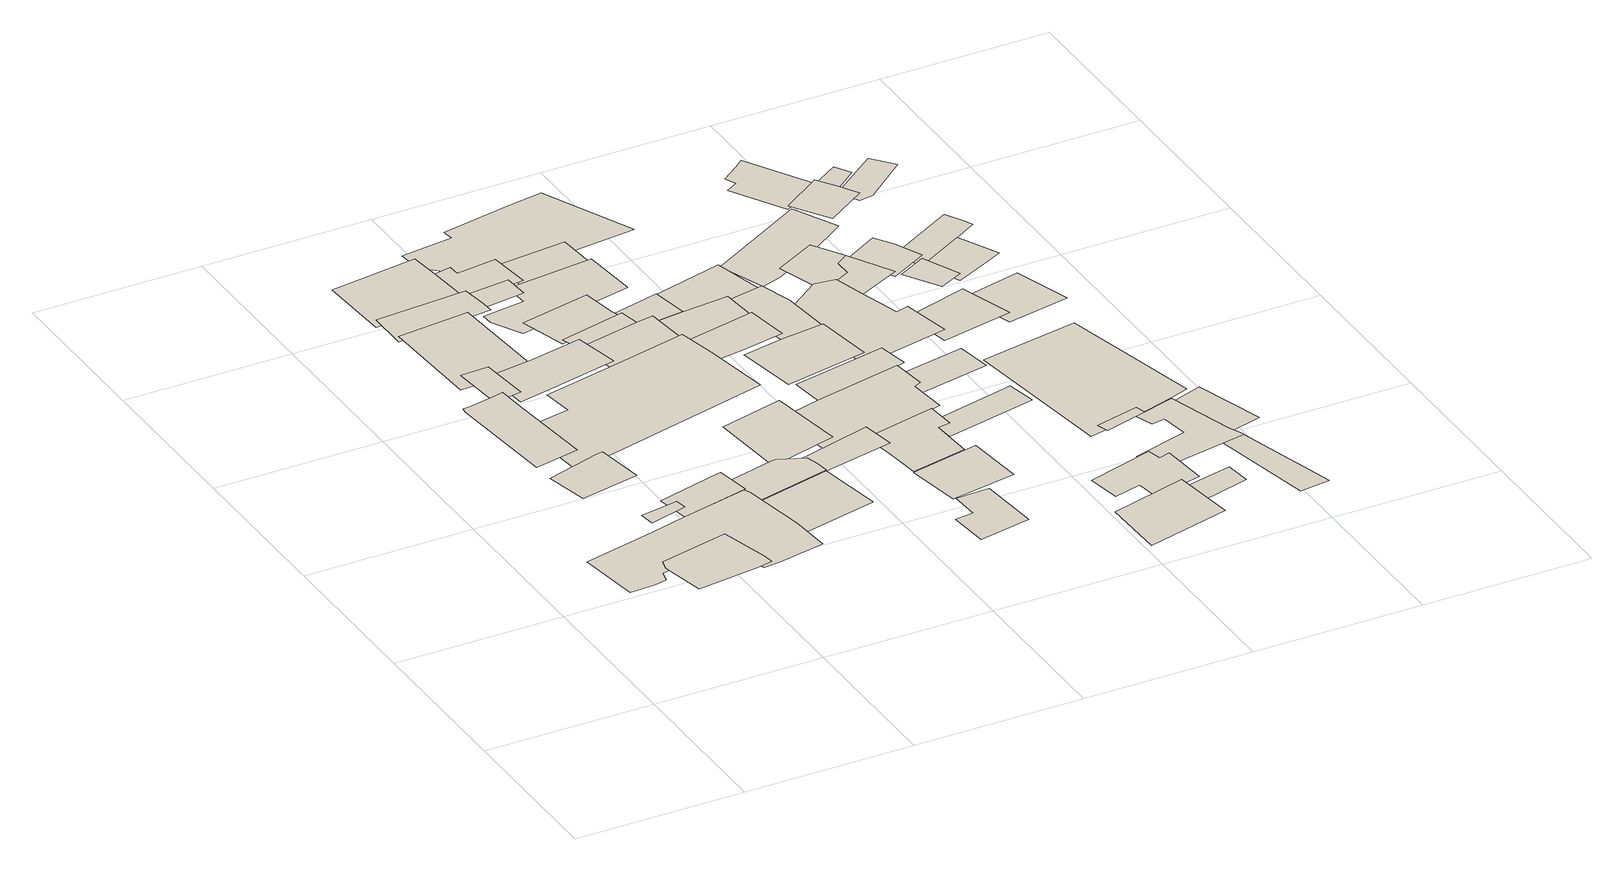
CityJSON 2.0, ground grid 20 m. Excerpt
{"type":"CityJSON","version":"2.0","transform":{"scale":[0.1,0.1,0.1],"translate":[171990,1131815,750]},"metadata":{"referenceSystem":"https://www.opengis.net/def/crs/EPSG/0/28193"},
"CityObjects":{
"building1":{"type":"Building","attributes":{"numberOfFloors":{"value":3,"sources":[{"name":"Amiran Atlas, sheet 12, map 4.3","type":"Secondary cartographic source"}],"paradata":{"author":"Beatrice Vaienti","date":"29-05-2023","comments":"In the atlas the value is \"1-3\", we have chosen a random value between 1 and 3 assigning a higher probability to 1 and 2 floors, respectively p=[0.35,0.35,0.3] for 1, 2, 3 floors","version":0}},"roof":{"type":{"value":"domed","paradata":{"author":"Beatrice Vaienti","date":"29-05-2023","version":0}}},"updatedGeometry":true,"terrainDifference":{"value":"1.5138315767032327"}},"geometry":[{"type":"MultiSurface","lod":"0","boundaries":[[[0,1,2,3,4,5,6]]]}]},
"building2":{"type":"Building","attributes":{"numberOfFloors":{"value":2,"sources":[{"name":"Amiran Atlas, sheet 12, map 4.3","type":"Secondary cartographic source"}],"paradata":{"author":"Beatrice Vaienti","date":"29-05-2023","comments":"In the atlas the value is \"1-3\", we have chosen a random value between 1 and 3 assigning a higher probability to 1 and 2 floors, respectively p=[0.35,0.35,0.3] for 1, 2, 3 floors","version":0}},"roof":{"type":{"value":"domed","paradata":{"author":"Beatrice Vaienti","date":"29-05-2023","version":0}}},"updatedGeometry":true,"terrainDifference":{"value":"3.5124060850163223"}},"geometry":[{"type":"MultiSurface","lod":"0","boundaries":[[[7,8,9,10,11,12,13,14,15,16,17,18,19,20]]]}]},
"building3":{"type":"Building","attributes":{"numberOfFloors":{"value":3,"sources":[{"name":"Amiran Atlas, sheet 12, map 4.3","type":"Secondary cartographic source"}],"paradata":{"author":"Beatrice Vaienti","date":"29-05-2023","comments":"In the atlas the value is \"1-3\", we have chosen a random value between 1 and 3 assigning a higher probability to 1 and 2 floors, respectively p=[0.35,0.35,0.3] for 1, 2, 3 floors","version":0}},"roof":{"type":{"value":"flat","paradata":{"author":"Beatrice Vaienti","date":"29-05-2023","version":0}}},"updatedGeometry":true,"terrainDifference":{"value":"1.1487524753891631"}},"geometry":[{"type":"MultiSurface","lod":"0","boundaries":[[[21,22,23,24,25]]]}]},
"building4":{"type":"Building","attributes":{"numberOfFloors":{"value":2,"sources":[{"name":"Amiran Atlas, sheet 12, map 4.3","type":"Secondary cartographic source"}],"paradata":{"author":"Beatrice Vaienti","date":"29-05-2023","comments":"In the atlas the value is \"1-3\", we have chosen a random value between 1 and 3 assigning a higher probability to 1 and 2 floors, respectively p=[0.35,0.35,0.3] for 1, 2, 3 floors","version":0}},"roof":{"type":{"value":"domed","paradata":{"author":"Beatrice Vaienti","date":"29-05-2023","version":0}}},"updatedGeometry":true,"terrainDifference":{"value":"0.705210772833787"}},"geometry":[{"type":"MultiSurface","lod":"0","boundaries":[[[26,27,28,29]]]}]},
"building5":{"type":"Building","attributes":{"numberOfFloors":{"value":1,"sources":[{"name":"Amiran Atlas, sheet 12, map 4.3","type":"Secondary cartographic source"}],"paradata":{"author":"Beatrice Vaienti","date":"29-05-2023","comments":"In the atlas the value is \"1-3\", we have chosen a random value between 1 and 3 assigning a higher probability to 1 and 2 floors, respectively p=[0.35,0.35,0.3] for 1, 2, 3 floors","version":0}},"roof":{"type":{"value":"domed","paradata":{"author":"Beatrice Vaienti","date":"29-05-2023","version":0}}},"updatedGeometry":true,"terrainDifference":{"value":"1.8830821308337617"}},"geometry":[{"type":"MultiSurface","lod":"0","boundaries":[[[30,31,32,33,34,35,36,37]]]}]},
"building6":{"type":"Building","attributes":{"numberOfFloors":{"value":2,"sources":[{"name":"Amiran Atlas, sheet 12, map 4.3","type":"Secondary cartographic source"}],"paradata":{"author":"Beatrice Vaienti","date":"29-05-2023","comments":"In the atlas the value is \"1-3\", we have chosen a random value between 1 and 3 assigning a higher probability to 1 and 2 floors, respectively p=[0.35,0.35,0.3] for 1, 2, 3 floors","version":0}},"roof":{"type":{"value":"hip","paradata":{"author":"Beatrice Vaienti","date":"29-05-2023","comments":"In the Atlas the value is reported is 'gabled (tiles)', however it is not clear whether it refers to a hip or a gable roof. Therefore we assigned a random value between the two.","version":0}}},"updatedGeometry":true,"terrainDifference":{"value":"1.3120608899297659"}},"geometry":[{"type":"MultiSurface","lod":"0","boundaries":[[[38,18,39,40,41,42]]]}]},
"building7":{"type":"Building","attributes":{"numberOfFloors":{"value":2,"sources":[{"name":"Amiran Atlas, sheet 12, map 4.3","type":"Secondary cartographic source"}],"paradata":{"author":"Beatrice Vaienti","date":"29-05-2023","comments":"In the atlas the value is \"1-3\", we have chosen a random value between 1 and 3 assigning a higher probability to 1 and 2 floors, respectively p=[0.35,0.35,0.3] for 1, 2, 3 floors","version":0}},"roof":{"type":{"value":"gable","paradata":{"author":"Beatrice Vaienti","date":"29-05-2023","comments":"In the Atlas the value is reported is 'gabled (tiles)', however it is not clear whether it refers to a hip or a gable roof. Therefore we assigned a random value between the two.","version":0}}},"updatedGeometry":true,"terrainDifference":{"value":"0.914027857026551"}},"geometry":[{"type":"MultiSurface","lod":"0","boundaries":[[[43,44,45,46]]]}]},
"building8":{"type":"Building","attributes":{"numberOfFloors":{"value":1,"sources":[{"name":"Amiran Atlas, sheet 12, map 4.3","type":"Secondary cartographic source"}],"paradata":{"author":"Beatrice Vaienti","date":"29-05-2023","comments":"In the atlas the value is \"1-3\", we have chosen a random value between 1 and 3 assigning a higher probability to 1 and 2 floors, respectively p=[0.35,0.35,0.3] for 1, 2, 3 floors","version":0}},"roof":{"type":{"value":"hip","paradata":{"author":"Beatrice Vaienti","date":"29-05-2023","comments":"In the Atlas the value is reported is 'gabled (tiles)', however it is not clear whether it refers to a hip or a gable roof. Therefore we assigned a random value between the two.","version":0}}},"updatedGeometry":true,"terrainDifference":{"value":"2.053556446023169"}},"geometry":[{"type":"MultiSurface","lod":"0","boundaries":[[[47,48,49,50,51]]]}]},
"building9":{"type":"Building","attributes":{"numberOfFloors":{"value":3,"sources":[{"name":"Amiran Atlas, sheet 12, map 4.3","type":"Secondary cartographic source"}],"paradata":{"author":"Beatrice Vaienti","date":"29-05-2023","comments":"In the atlas the value is \"1-3\", we have chosen a random value between 1 and 3 assigning a higher probability to 1 and 2 floors, respectively p=[0.35,0.35,0.3] for 1, 2, 3 floors","version":0}},"roof":{"type":{"value":"domed","paradata":{"author":"Beatrice Vaienti","date":"29-05-2023","version":0}}},"updatedGeometry":true,"terrainDifference":{"value":"1.7750577581902034"}},"geometry":[{"type":"MultiSurface","lod":"0","boundaries":[[[52,53,54,55,56,57]]]}]},
"building10":{"type":"Building","attributes":{"numberOfFloors":{"value":3,"sources":[{"name":"Amiran Atlas, sheet 12, map 4.3","type":"Secondary cartographic source"}],"paradata":{"author":"Beatrice Vaienti","date":"29-05-2023","comments":"In the atlas the value is \"1-3\", we have chosen a random value between 1 and 3 assigning a higher probability to 1 and 2 floors, respectively p=[0.35,0.35,0.3] for 1, 2, 3 floors","version":0}},"roof":{"type":{"value":"domed","paradata":{"author":"Beatrice Vaienti","date":"29-05-2023","version":0}}},"updatedGeometry":true,"terrainDifference":{"value":"1.6316155835107202"}},"geometry":[{"type":"MultiSurface","lod":"0","boundaries":[[[58,59,60,61]]]}]},
"building11":{"type":"Building","attributes":{"numberOfFloors":{"value":3,"sources":[{"name":"Amiran Atlas, sheet 12, map 4.3","type":"Secondary cartographic source"}],"paradata":{"author":"Beatrice Vaienti","date":"29-05-2023","comments":"In the atlas the value is \"1-3\", we have chosen a random value between 1 and 3 assigning a higher probability to 1 and 2 floors, respectively p=[0.35,0.35,0.3] for 1, 2, 3 floors","version":0}},"roof":{"type":{"value":"hip","paradata":{"author":"Beatrice Vaienti","date":"29-05-2023","comments":"In the Atlas the value is reported is 'gabled (tiles)', however it is not clear whether it refers to a hip or a gable roof. Therefore we assigned a random value between the two.","version":0}}},"updatedGeometry":true,"terrainDifference":{"value":"1.4906212583653395"}},"geometry":[{"type":"MultiSurface","lod":"0","boundaries":[[[62,63,64,65,66,67]]]}]},
"building12":{"type":"Building","attributes":{"numberOfFloors":{"value":3,"sources":[{"name":"Amiran Atlas, sheet 12, map 4.3","type":"Secondary cartographic source"}],"paradata":{"author":"Beatrice Vaienti","date":"29-05-2023","comments":"In the atlas the value is \"1-3\", we have chosen a random value between 1 and 3 assigning a higher probability to 1 and 2 floors, respectively p=[0.35,0.35,0.3] for 1, 2, 3 floors","version":0}},"roof":{"type":{"value":"domed","paradata":{"author":"Beatrice Vaienti","date":"29-05-2023","version":0}}},"updatedGeometry":true,"terrainDifference":{"value":"1.6185597189696272"}},"geometry":[{"type":"MultiSurface","lod":"0","boundaries":[[[68,69,70,71,72,73,74,75]]]}]},
"building13":{"type":"Building","attributes":{"numberOfFloors":{"value":3,"sources":[{"name":"Amiran Atlas, sheet 12, map 4.3","type":"Secondary cartographic source"}],"paradata":{"author":"Beatrice Vaienti","date":"29-05-2023","comments":"In the atlas the value is \"1-3\", we have chosen a random value between 1 and 3 assigning a higher probability to 1 and 2 floors, respectively p=[0.35,0.35,0.3] for 1, 2, 3 floors","version":0}},"roof":{"type":{"value":"hip","paradata":{"author":"Beatrice Vaienti","date":"29-05-2023","comments":"In the Atlas the value is reported is 'gabled (tiles)', however it is not clear whether it refers to a hip or a gable roof. Therefore we assigned a random value between the two.","version":0}}},"updatedGeometry":true,"terrainDifference":{"value":"1.8858559168232605"}},"geometry":[{"type":"MultiSurface","lod":"0","boundaries":[[[76,77,78,79,80]]]}]},
"building14":{"type":"Building","attributes":{"numberOfFloors":{"value":3,"sources":[{"name":"Amiran Atlas, sheet 12, map 4.3","type":"Secondary cartographic source"}],"paradata":{"author":"Beatrice Vaienti","date":"29-05-2023","comments":"In the atlas the value is \"1-3\", we have chosen a random value between 1 and 3 assigning a higher probability to 1 and 2 floors, respectively p=[0.35,0.35,0.3] for 1, 2, 3 floors","version":0}},"roof":{"type":{"value":"flat","paradata":{"author":"Beatrice Vaienti","date":"29-05-2023","version":0}}},"updatedGeometry":true,"terrainDifference":{"value":"3.805954627667321"}},"geometry":[{"type":"MultiSurface","lod":"0","boundaries":[[[81,82,83,84,85,86,87,88]]]}]},
"building15":{"type":"Building","attributes":{"numberOfFloors":{"value":2,"sources":[{"name":"Amiran Atlas, sheet 12, map 4.3","type":"Secondary cartographic source"}],"paradata":{"author":"Beatrice Vaienti","date":"29-05-2023","comments":"In the atlas the value is \"1-3\", we have chosen a random value between 1 and 3 assigning a higher probability to 1 and 2 floors, respectively p=[0.35,0.35,0.3] for 1, 2, 3 floors","version":0}},"roof":{"type":{"value":"domed","paradata":{"author":"Beatrice Vaienti","date":"29-05-2023","version":0}}},"updatedGeometry":true,"terrainDifference":{"value":"1.3250878220140003"}},"geometry":[{"type":"MultiSurface","lod":"0","boundaries":[[[89,90,91,92,93]]]}]},
"building16":{"type":"Building","attributes":{"numberOfFloors":{"value":3,"sources":[{"name":"Amiran Atlas, sheet 12, map 4.3","type":"Secondary cartographic source"}],"paradata":{"author":"Beatrice Vaienti","date":"29-05-2023","comments":"In the atlas the value is \"1-3\", we have chosen a random value between 1 and 3 assigning a higher probability to 1 and 2 floors, respectively p=[0.35,0.35,0.3] for 1, 2, 3 floors","version":0}},"roof":{"type":{"value":"flat","paradata":{"author":"Beatrice Vaienti","date":"29-05-2023","version":0}}},"updatedGeometry":true,"terrainDifference":{"value":"0.7938795743600932"}},"geometry":[{"type":"MultiSurface","lod":"0","boundaries":[[[94,95,96,97]]]}]},
"building17":{"type":"Building","attributes":{"numberOfFloors":{"value":3,"sources":[{"name":"Amiran Atlas, sheet 12, map 4.3","type":"Secondary cartographic source"}],"paradata":{"author":"Beatrice Vaienti","date":"29-05-2023","comments":"In the atlas the value is \"1-3\", we have chosen a random value between 1 and 3 assigning a higher probability to 1 and 2 floors, respectively p=[0.35,0.35,0.3] for 1, 2, 3 floors","version":0}},"roof":{"type":{"value":"flat","paradata":{"author":"Beatrice Vaienti","date":"29-05-2023","version":0}}},"updatedGeometry":true,"terrainDifference":{"value":"1.9274004683840322"}},"geometry":[{"type":"MultiSurface","lod":"0","boundaries":[[[98,99,100,101,102,103]]]}]},
"building18":{"type":"Building","attributes":{"numberOfFloors":{"value":3,"sources":[{"name":"Amiran Atlas, sheet 12, map 4.3","type":"Secondary cartographic source"}],"paradata":{"author":"Beatrice Vaienti","date":"29-05-2023","comments":"In the atlas the value is \"1-3\", we have chosen a random value between 1 and 3 assigning a higher probability to 1 and 2 floors, respectively p=[0.35,0.35,0.3] for 1, 2, 3 floors","version":0}},"roof":{"type":{"value":"flat","paradata":{"author":"Beatrice Vaienti","date":"29-05-2023","version":0}}},"updatedGeometry":true,"terrainDifference":{"value":"1.3542038495356683"}},"geometry":[{"type":"MultiSurface","lod":"0","boundaries":[[[104,105,106,107,108]]]}]},
"building19":{"type":"Building","attributes":{"numberOfFloors":{"value":3,"sources":[{"name":"Amiran Atlas, sheet 12, map 4.3","type":"Secondary cartographic source"}],"paradata":{"author":"Beatrice Vaienti","date":"29-05-2023","comments":"In the atlas the value is \"1-3\", we have chosen a random value between 1 and 3 assigning a higher probability to 1 and 2 floors, respectively p=[0.35,0.35,0.3] for 1, 2, 3 floors","version":0}},"roof":{"type":{"value":"domed","paradata":{"author":"Beatrice Vaienti","date":"29-05-2023","version":0}}},"updatedGeometry":true,"terrainDifference":{"value":"1.1543794962321408"}},"geometry":[{"type":"MultiSurface","lod":"0","boundaries":[[[109,110,111,112,113,114]]]}]},
"building20":{"type":"Building","attributes":{"numberOfFloors":{"value":3,"sources":[{"name":"Amiran Atlas, sheet 12, map 4.3","type":"Secondary cartographic source"}],"paradata":{"author":"Beatrice Vaienti","date":"29-05-2023","comments":"In the atlas the value is \"1-3\", we have chosen a random value between 1 and 3 assigning a higher probability to 1 and 2 floors, respectively p=[0.35,0.35,0.3] for 1, 2, 3 floors","version":0}},"roof":{"type":{"value":"flat","paradata":{"author":"Beatrice Vaienti","date":"29-05-2023","version":0}}},"updatedGeometry":true,"terrainDifference":{"value":"1.5031824106432032"}},"geometry":[{"type":"MultiSurface","lod":"0","boundaries":[[[115,116,117,118,119]]]}]},
"building21":{"type":"Building","attributes":{"numberOfFloors":{"value":3,"sources":[{"name":"Amiran Atlas, sheet 12, map 4.3","type":"Secondary cartographic source"}],"paradata":{"author":"Beatrice Vaienti","date":"29-05-2023","comments":"In the atlas the value is \"1-3\", we have chosen a random value between 1 and 3 assigning a higher probability to 1 and 2 floors, respectively p=[0.35,0.35,0.3] for 1, 2, 3 floors","version":0}},"roof":{"type":{"value":"flat","paradata":{"author":"Beatrice Vaienti","date":"29-05-2023","version":0}}},"updatedGeometry":true,"terrainDifference":{"value":"1.0100367863584543"}},"geometry":[{"type":"MultiSurface","lod":"0","boundaries":[[[116,120,121,117,115]]]}]},
"building22":{"type":"Building","attributes":{"numberOfFloors":{"value":3,"sources":[{"name":"Amiran Atlas, sheet 12, map 4.3","type":"Secondary cartographic source"}],"paradata":{"author":"Beatrice Vaienti","date":"29-05-2023","comments":"In the atlas the value is \"1-3\", we have chosen a random value between 1 and 3 assigning a higher probability to 1 and 2 floors, respectively p=[0.35,0.35,0.3] for 1, 2, 3 floors","version":0}},"roof":{"type":{"value":"flat","paradata":{"author":"Beatrice Vaienti","date":"29-05-2023","version":0}}},"updatedGeometry":true,"terrainDifference":{"value":"2.111702474823222"}},"geometry":[{"type":"MultiSurface","lod":"0","boundaries":[[[122,123,124,125,126,127,128,129,130]]]}]},
"building23":{"type":"Building","attributes":{"numberOfFloors":{"value":3,"sources":[{"name":"Amiran Atlas, sheet 12, map 4.3","type":"Secondary cartographic source"}],"paradata":{"author":"Beatrice Vaienti","date":"29-05-2023","comments":"In the atlas the value is \"1-3\", we have chosen a random value between 1 and 3 assigning a higher probability to 1 and 2 floors, respectively p=[0.35,0.35,0.3] for 1, 2, 3 floors","version":0}},"roof":{"type":{"value":"flat","paradata":{"author":"Beatrice Vaienti","date":"29-05-2023","version":0}}},"updatedGeometry":true,"terrainDifference":{"value":"1.268278664738289"}},"geometry":[{"type":"MultiSurface","lod":"0","boundaries":[[[131,132,133,134,135,136]]]}]},
"building24":{"type":"Building","attributes":{"numberOfFloors":{"value":2,"sources":[{"name":"Amiran Atlas, sheet 12, map 4.3","type":"Secondary cartographic source"}],"paradata":{"author":"Beatrice Vaienti","date":"29-05-2023","comments":"In the atlas the value is \"1-3\", we have chosen a random value between 1 and 3 assigning a higher probability to 1 and 2 floors, respectively p=[0.35,0.35,0.3] for 1, 2, 3 floors","version":0}},"roof":{"type":{"value":"flat","paradata":{"author":"Beatrice Vaienti","date":"29-05-2023","version":0}}},"updatedGeometry":true,"terrainDifference":{"value":"0.9714592863194412"}},"geometry":[{"type":"MultiSurface","lod":"0","boundaries":[[[137,138,139,140,141,142]]]}]},
"building25":{"type":"Building","attributes":{"numberOfFloors":{"value":3,"sources":[{"name":"Amiran Atlas, sheet 12, map 4.3","type":"Secondary cartographic source"}],"paradata":{"author":"Beatrice Vaienti","date":"29-05-2023","comments":"In the atlas the value is \"1-3\", we have chosen a random value between 1 and 3 assigning a higher probability to 1 and 2 floors, respectively p=[0.35,0.35,0.3] for 1, 2, 3 floors","version":0}},"roof":{"type":{"value":"domed","paradata":{"author":"Beatrice Vaienti","date":"29-05-2023","version":0}}},"updatedGeometry":true,"terrainDifference":{"value":"1.2883745485490654"}},"geometry":[{"type":"MultiSurface","lod":"0","boundaries":[[[143,144,145,146]]]}]},
"building26":{"type":"Building","attributes":{"numberOfFloors":{"value":1,"sources":[{"name":"Amiran Atlas, sheet 12, map 4.3","type":"Secondary cartographic source"}],"paradata":{"author":"Beatrice Vaienti","date":"29-05-2023","comments":"In the atlas the value is \"1-3\", we have chosen a random value between 1 and 3 assigning a higher probability to 1 and 2 floors, respectively p=[0.35,0.35,0.3] for 1, 2, 3 floors","version":0}},"roof":{"type":{"value":"flat","paradata":{"author":"Beatrice Vaienti","date":"29-05-2023","version":0}}},"updatedGeometry":true,"terrainDifference":{"value":"1.2472665422904539"}},"geometry":[{"type":"MultiSurface","lod":"0","boundaries":[[[147,148,149,150,151]]]}]},
"building27":{"type":"Building","attributes":{"numberOfFloors":{"value":1,"sources":[{"name":"Amiran Atlas, sheet 12, map 4.3","type":"Secondary cartographic source"}],"paradata":{"author":"Beatrice Vaienti","date":"29-05-2023","comments":"In the atlas the value is \"1-3\", we have chosen a random value between 1 and 3 assigning a higher probability to 1 and 2 floors, respectively p=[0.35,0.35,0.3] for 1, 2, 3 floors","version":0}},"roof":{"type":{"value":"flat","paradata":{"author":"Beatrice Vaienti","date":"29-05-2023","version":0}}},"updatedGeometry":true,"terrainDifference":{"value":"1.3834079845800298"}},"geometry":[{"type":"MultiSurface","lod":"0","boundaries":[[[152,153,154,155,156]]]}]},
"building28":{"type":"Building","attributes":{"numberOfFloors":{"value":2,"sources":[{"name":"Amiran Atlas, sheet 12, map 4.3","type":"Secondary cartographic source"}],"paradata":{"author":"Beatrice Vaienti","date":"29-05-2023","comments":"In the atlas the value is \"1-3\", we have chosen a random value between 1 and 3 assigning a higher probability to 1 and 2 floors, respectively p=[0.35,0.35,0.3] for 1, 2, 3 floors","version":0}},"roof":{"type":{"value":"flat","paradata":{"author":"Beatrice Vaienti","date":"29-05-2023","version":0}}},"updatedGeometry":true,"terrainDifference":{"value":"1.3340163934425218"}},"geometry":[{"type":"MultiSurface","lod":"0","boundaries":[[[157,158,159,160,161,162,163]]]}]},
"building29":{"type":"Building","attributes":{"numberOfFloors":{"value":2,"sources":[{"name":"Amiran Atlas, sheet 12, map 4.3","type":"Secondary cartographic source"}],"paradata":{"author":"Beatrice Vaienti","date":"29-05-2023","comments":"In the atlas the value is \"1-3\", we have chosen a random value between 1 and 3 assigning a higher probability to 1 and 2 floors, respectively p=[0.35,0.35,0.3] for 1, 2, 3 floors","version":0}},"roof":{"type":{"value":"flat","paradata":{"author":"Beatrice Vaienti","date":"29-05-2023","version":0}}},"updatedGeometry":true,"terrainDifference":{"value":"2.3947599531617016"}},"geometry":[{"type":"MultiSurface","lod":"0","boundaries":[[[164,165,166,167,168,169,170,171,172]]]}]},
"building30":{"type":"Building","attributes":{"numberOfFloors":{"value":2,"sources":[{"name":"Amiran Atlas, sheet 12, map 4.3","type":"Secondary cartographic source"}],"paradata":{"author":"Beatrice Vaienti","date":"29-05-2023","comments":"In the atlas the value is \"1-3\", we have chosen a random value between 1 and 3 assigning a higher probability to 1 and 2 floors, respectively p=[0.35,0.35,0.3] for 1, 2, 3 floors","version":0}},"roof":{"type":{"value":"flat","paradata":{"author":"Beatrice Vaienti","date":"29-05-2023","version":0}}},"updatedGeometry":true,"terrainDifference":{"value":"1.4119569566734136"}},"geometry":[{"type":"MultiSurface","lod":"0","boundaries":[[[173,174,175,176,177]]]}]},
"building31":{"type":"Building","attributes":{"numberOfFloors":{"value":1,"sources":[{"name":"Amiran Atlas, sheet 12, map 4.3","type":"Secondary cartographic source"}],"paradata":{"author":"Beatrice Vaienti","date":"29-05-2023","comments":"In the atlas the value is \"1-3\", we have chosen a random value between 1 and 3 assigning a higher probability to 1 and 2 floors, respectively p=[0.35,0.35,0.3] for 1, 2, 3 floors","version":0}},"roof":{"type":{"value":"domed","paradata":{"author":"Beatrice Vaienti","date":"29-05-2023","version":0}}},"updatedGeometry":true,"terrainDifference":{"value":"2.34832019085018"}},"geometry":[{"type":"MultiSurface","lod":"0","boundaries":[[[178,179,180,181,182,183,184,185,186]]]}]},
"building32":{"type":"Building","attributes":{"numberOfFloors":{"value":3,"sources":[{"name":"Amiran Atlas, sheet 12, map 4.3","type":"Secondary cartographic source"}],"paradata":{"author":"Beatrice Vaienti","date":"29-05-2023","comments":"In the atlas the value is \"1-3\", we have chosen a random value between 1 and 3 assigning a higher probability to 1 and 2 floors, respectively p=[0.35,0.35,0.3] for 1, 2, 3 floors","version":0}},"roof":{"type":{"value":"domed","paradata":{"author":"Beatrice Vaienti","date":"29-05-2023","version":0}}},"updatedGeometry":true,"terrainDifference":{"value":"1.661592505854671"}},"geometry":[{"type":"MultiSurface","lod":"0","boundaries":[[[187,188,189,190,191]]]}]},
"building33":{"type":"Building","attributes":{"numberOfFloors":{"value":1,"sources":[{"name":"Amiran Atlas, sheet 12, map 4.3","type":"Secondary cartographic source"}],"paradata":{"author":"Beatrice Vaienti","date":"29-05-2023","comments":"In the atlas the value is \"1-3\", we have chosen a random value between 1 and 3 assigning a higher probability to 1 and 2 floors, respectively p=[0.35,0.35,0.3] for 1, 2, 3 floors","version":0}},"roof":{"type":{"value":"flat","paradata":{"author":"Beatrice Vaienti","date":"29-05-2023","version":0}}},"updatedGeometry":true,"terrainDifference":{"value":"1.751317330210819"}},"geometry":[{"type":"MultiSurface","lod":"0","boundaries":[[[192,193,194,195,196,197]]]}]},
"building34":{"type":"Building","attributes":{"numberOfFloors":{"value":1,"sources":[{"name":"Amiran Atlas, sheet 12, map 4.3","type":"Secondary cartographic source"}],"paradata":{"author":"Beatrice Vaienti","date":"29-05-2023","comments":"In the atlas the value is \"1-3\", we have chosen a random value between 1 and 3 assigning a higher probability to 1 and 2 floors, respectively p=[0.35,0.35,0.3] for 1, 2, 3 floors","version":0}},"roof":{"type":{"value":"flat","paradata":{"author":"Beatrice Vaienti","date":"29-05-2023","version":0}}},"updatedGeometry":true,"terrainDifference":{"value":"1.5384782790140017"}},"geometry":[{"type":"MultiSurface","lod":"0","boundaries":[[[198,199,200,201,202,203]]]}]},
"building35":{"type":"Building","attributes":{"numberOfFloors":{"value":3,"sources":[{"name":"Amiran Atlas, sheet 12, map 4.3","type":"Secondary cartographic source"}],"paradata":{"author":"Beatrice Vaienti","date":"29-05-2023","comments":"In the atlas the value is \"1-3\", we have chosen a random value between 1 and 3 assigning a higher probability to 1 and 2 floors, respectively p=[0.35,0.35,0.3] for 1, 2, 3 floors","version":0}},"roof":{"type":{"value":"flat","paradata":{"author":"Beatrice Vaienti","date":"29-05-2023","version":0}}},"updatedGeometry":true,"terrainDifference":{"value":"1.1479357330601196"}},"geometry":[{"type":"MultiSurface","lod":"0","boundaries":[[[204,205,206,207,208,209]]]}]},
"building36":{"type":"Building","attributes":{"numberOfFloors":{"value":2,"sources":[{"name":"Amiran Atlas, sheet 12, map 4.3","type":"Secondary cartographic source"}],"paradata":{"author":"Beatrice Vaienti","date":"29-05-2023","comments":"In the atlas the value is \"1-3\", we have chosen a random value between 1 and 3 assigning a higher probability to 1 and 2 floors, respectively p=[0.35,0.35,0.3] for 1, 2, 3 floors","version":0}},"roof":{"type":{"value":"domed","paradata":{"author":"Beatrice Vaienti","date":"29-05-2023","version":0}}},"updatedGeometry":true,"terrainDifference":{"value":"1.6611533957843203"}},"geometry":[{"type":"MultiSurface","lod":"0","boundaries":[[[210,211,212,213,214]]]}]},
"building37":{"type":"Building","attributes":{"numberOfFloors":{"value":1,"sources":[{"name":"Amiran Atlas, sheet 12, map 4.3","type":"Secondary cartographic source"}],"paradata":{"author":"Beatrice Vaienti","date":"29-05-2023","comments":"In the atlas the value is \"1-3\", we have chosen a random value between 1 and 3 assigning a higher probability to 1 and 2 floors, respectively p=[0.35,0.35,0.3] for 1, 2, 3 floors","version":0}},"roof":{"type":{"value":"hip","paradata":{"author":"Beatrice Vaienti","date":"29-05-2023","comments":"In the Atlas the value is reported is 'gabled (tiles)', however it is not clear whether it refers to a hip or a gable roof. Therefore we assigned a random value between the two.","version":0}}},"updatedGeometry":true,"terrainDifference":{"value":"1.8587252376289107"}},"geometry":[{"type":"MultiSurface","lod":"0","boundaries":[[[215,216,217,218,219]]]}]},
"building38":{"type":"Building","attributes":{"numberOfFloors":{"value":3,"sources":[{"name":"Amiran Atlas, sheet 12, map 4.3","type":"Secondary cartographic source"}],"paradata":{"author":"Beatrice Vaienti","date":"29-05-2023","comments":"In the atlas the value is \"1-3\", we have chosen a random value between 1 and 3 assigning a higher probability to 1 and 2 floors, respectively p=[0.35,0.35,0.3] for 1, 2, 3 floors","version":0}},"roof":{"type":{"value":"gable","paradata":{"author":"Beatrice Vaienti","date":"29-05-2023","comments":"In the Atlas the value is reported is 'gabled (tiles)', however it is not clear whether it refers to a hip or a gable roof. Therefore we assigned a random value between the two.","version":0}}},"updatedGeometry":true,"terrainDifference":{"value":"1.3442622950819787"}},"geometry":[{"type":"MultiSurface","lod":"0","boundaries":[[[220,221,222,223,224]]]}]},
"building39":{"type":"Building","attributes":{"numberOfFloors":{"value":3,"sources":[{"name":"Amiran Atlas, sheet 12, map 4.3","type":"Secondary cartographic source"}],"paradata":{"author":"Beatrice Vaienti","date":"29-05-2023","comments":"In the atlas the value is \"1-3\", we have chosen a random value between 1 and 3 assigning a higher probability to 1 and 2 floors, respectively p=[0.35,0.35,0.3] for 1, 2, 3 floors","version":0}},"roof":{"type":{"value":"flat","paradata":{"author":"Beatrice Vaienti","date":"29-05-2023","version":0}}},"updatedGeometry":true,"terrainDifference":{"value":"1.5796025355902967"}},"geometry":[{"type":"MultiSurface","lod":"0","boundaries":[[[225,226,227,228,229,230,231,232,233]]]}]},
"building40":{"type":"Building","attributes":{"numberOfFloors":{"value":3,"sources":[{"name":"Amiran Atlas, sheet 12, map 4.3","type":"Secondary cartographic source"}],"paradata":{"author":"Beatrice Vaienti","date":"29-05-2023","comments":"In the atlas the value is \"1-3\", we have chosen a random value between 1 and 3 assigning a higher probability to 1 and 2 floors, respectively p=[0.35,0.35,0.3] for 1, 2, 3 floors","version":0}},"roof":{"type":{"value":"hip","paradata":{"author":"Beatrice Vaienti","date":"29-05-2023","comments":"In the Atlas the value is reported is 'gabled (tiles)', however it is not clear whether it refers to a hip or a gable roof. Therefore we assigned a random value between the two.","version":0}}},"updatedGeometry":true,"terrainDifference":{"value":"1.7134074941450963"}},"geometry":[{"type":"MultiSurface","lod":"0","boundaries":[[[234,235,236,237,238,239,240,241,242,243]]]}]},
"building41":{"type":"Building","attributes":{"numberOfFloors":{"value":2,"sources":[{"name":"Amiran Atlas, sheet 12, map 4.3","type":"Secondary cartographic source"}],"paradata":{"author":"Beatrice Vaienti","date":"29-05-2023","comments":"In the atlas the value is \"1-3\", we have chosen a random value between 1 and 3 assigning a higher probability to 1 and 2 floors, respectively p=[0.35,0.35,0.3] for 1, 2, 3 floors","version":0}},"roof":{"type":{"value":"flat","paradata":{"author":"Beatrice Vaienti","date":"29-05-2023","version":0}}},"updatedGeometry":true,"terrainDifference":{"value":"1.0547601730301976"}},"geometry":[{"type":"MultiSurface","lod":"0","boundaries":[[[244,245,246,247,248,249,250]]]}]},
"building42":{"type":"Building","attributes":{"numberOfFloors":{"value":3,"sources":[{"name":"Amiran Atlas, sheet 12, map 4.3","type":"Secondary cartographic source"}],"paradata":{"author":"Beatrice Vaienti","date":"29-05-2023","comments":"In the atlas the value is \"1-3\", we have chosen a random value between 1 and 3 assigning a higher probability to 1 and 2 floors, respectively p=[0.35,0.35,0.3] for 1, 2, 3 floors","version":0}},"roof":{"type":{"value":"flat","paradata":{"author":"Beatrice Vaienti","date":"29-05-2023","version":0}}},"updatedGeometry":true,"terrainDifference":{"value":"1.1138902872698382"}},"geometry":[{"type":"MultiSurface","lod":"0","boundaries":[[[251,252,253,254,255,256]]]}]},
"building43":{"type":"Building","attributes":{"numberOfFloors":{"value":3,"sources":[{"name":"Amiran Atlas, sheet 12, map 4.3","type":"Secondary cartographic source"}],"paradata":{"author":"Beatrice Vaienti","date":"29-05-2023","comments":"In the atlas the value is \"1-3\", we have chosen a random value between 1 and 3 assigning a higher probability to 1 and 2 floors, respectively p=[0.35,0.35,0.3] for 1, 2, 3 floors","version":0}},"roof":{"type":{"value":"flat","paradata":{"author":"Beatrice Vaienti","date":"29-05-2023","version":0}}},"updatedGeometry":true,"terrainDifference":{"value":"2.1059920560207686"}},"geometry":[{"type":"MultiSurface","lod":"0","boundaries":[[[257,258,259,260,261,262]]]}]},
"building44":{"type":"Building","attributes":{"numberOfFloors":{"value":1,"sources":[{"name":"Amiran Atlas, sheet 12, map 4.3","type":"Secondary cartographic source"}],"paradata":{"author":"Beatrice Vaienti","date":"29-05-2023","comments":"In the atlas the value is \"1-3\", we have chosen a random value between 1 and 3 assigning a higher probability to 1 and 2 floors, respectively p=[0.35,0.35,0.3] for 1, 2, 3 floors","version":0}},"roof":{"type":{"value":"flat","paradata":{"author":"Beatrice Vaienti","date":"29-05-2023","version":0}}},"updatedGeometry":true,"terrainDifference":{"value":"0.8861234146782663"}},"geometry":[{"type":"MultiSurface","lod":"0","boundaries":[[[249,263,264,245,244,250]]]}]},
"building45":{"type":"Building","attributes":{"numberOfFloors":{"value":3,"sources":[{"name":"Amiran Atlas, sheet 12, map 4.3","type":"Secondary cartographic source"}],"paradata":{"author":"Beatrice Vaienti","date":"29-05-2023","comments":"In the atlas the value is \"1-3\", we have chosen a random value between 1 and 3 assigning a higher probability to 1 and 2 floors, respectively p=[0.35,0.35,0.3] for 1, 2, 3 floors","version":0}},"roof":{"type":{"value":"flat","paradata":{"author":"Beatrice Vaienti","date":"29-05-2023","version":0}}},"updatedGeometry":true,"terrainDifference":{"value":"0.8202576112411917"}},"geometry":[{"type":"MultiSurface","lod":"0","boundaries":[[[265,266,267,268]]]}]},
"building46":{"type":"Building","attributes":{"numberOfFloors":{"value":2,"sources":[{"name":"Amiran Atlas, sheet 12, map 4.3","type":"Secondary cartographic source"}],"paradata":{"author":"Beatrice Vaienti","date":"29-05-2023","comments":"In the atlas the value is \"1-3\", we have chosen a random value between 1 and 3 assigning a higher probability to 1 and 2 floors, respectively p=[0.35,0.35,0.3] for 1, 2, 3 floors","version":0}},"roof":{"type":{"value":"hip","paradata":{"author":"Beatrice Vaienti","date":"29-05-2023","comments":"In the Atlas the value is reported is 'gabled (tiles)', however it is not clear whether it refers to a hip or a gable roof. Therefore we assigned a random value between the two.","version":0}}},"updatedGeometry":true,"terrainDifference":{"value":"1.4361826697892974"}},"geometry":[{"type":"MultiSurface","lod":"0","boundaries":[[[269,270,271,272,273,274]]]}]},
"building47":{"type":"Building","attributes":{"numberOfFloors":{"value":3,"sources":[{"name":"Amiran Atlas, sheet 12, map 4.3","type":"Secondary cartographic source"}],"paradata":{"author":"Beatrice Vaienti","date":"29-05-2023","comments":"In the atlas the value is \"1-3\", we have chosen a random value between 1 and 3 assigning a higher probability to 1 and 2 floors, respectively p=[0.35,0.35,0.3] for 1, 2, 3 floors","version":0}},"roof":{"type":{"value":"flat","paradata":{"author":"Beatrice Vaienti","date":"29-05-2023","version":0}}},"updatedGeometry":true,"terrainDifference":{"value":"1.7369730679155329"}},"geometry":[{"type":"MultiSurface","lod":"0","boundaries":[[[275,276,277,278,279,280,281,282,283,284,285,286,287]]]}]},
"building48":{"type":"Building","attributes":{"numberOfFloors":{"value":3,"sources":[{"name":"Amiran Atlas, sheet 12, map 4.3","type":"Secondary cartographic source"}],"paradata":{"author":"Beatrice Vaienti","date":"29-05-2023","comments":"In the atlas the value is \"1-3\", we have chosen a random value between 1 and 3 assigning a higher probability to 1 and 2 floors, respectively p=[0.35,0.35,0.3] for 1, 2, 3 floors","version":0}},"roof":{"type":{"value":"flat","paradata":{"author":"Beatrice Vaienti","date":"29-05-2023","version":0}}},"updatedGeometry":true,"terrainDifference":{"value":"0.8410180063812295"}},"geometry":[{"type":"MultiSurface","lod":"0","boundaries":[[[288,289,290,291,292,293]]]}]},
"building49":{"type":"Building","attributes":{"numberOfFloors":{"value":3,"sources":[{"name":"Amiran Atlas, sheet 12, map 4.3","type":"Secondary cartographic source"}],"paradata":{"author":"Beatrice Vaienti","date":"29-05-2023","comments":"In the atlas the value is \"1-3\", we have chosen a random value between 1 and 3 assigning a higher probability to 1 and 2 floors, respectively p=[0.35,0.35,0.3] for 1, 2, 3 floors","version":0}},"roof":{"type":{"value":"flat","paradata":{"author":"Beatrice Vaienti","date":"29-05-2023","version":0}}},"updatedGeometry":true,"terrainDifference":{"value":"2.314256440280937"}},"geometry":[{"type":"MultiSurface","lod":"0","boundaries":[[[294,295,296,297,298,299,300]]]}]},
"building50":{"type":"Building","attributes":{"numberOfFloors":{"value":3,"sources":[{"name":"Amiran Atlas, sheet 12, map 4.3","type":"Secondary cartographic source"}],"paradata":{"author":"Beatrice Vaienti","date":"29-05-2023","comments":"In the atlas the value is \"1-3\", we have chosen a random value between 1 and 3 assigning a higher probability to 1 and 2 floors, respectively p=[0.35,0.35,0.3] for 1, 2, 3 floors","version":0}},"roof":{"type":{"value":"flat","paradata":{"author":"Beatrice Vaienti","date":"29-05-2023","version":0}}},"updatedGeometry":true,"terrainDifference":{"value":"0.8025468384075212"}},"geometry":[{"type":"MultiSurface","lod":"0","boundaries":[[[301,302,303,304]]]}]},
"building51":{"type":"Building","attributes":{"numberOfFloors":{"value":3,"sources":[{"name":"Amiran Atlas, sheet 12, map 4.3","type":"Secondary cartographic source"}],"paradata":{"author":"Beatrice Vaienti","date":"29-05-2023","comments":"In the atlas the value is \"1-3\", we have chosen a random value between 1 and 3 assigning a higher probability to 1 and 2 floors, respectively p=[0.35,0.35,0.3] for 1, 2, 3 floors","version":0}},"roof":{"type":{"value":"flat","paradata":{"author":"Beatrice Vaienti","date":"29-05-2023","version":0}}},"updatedGeometry":true,"terrainDifference":{"value":"0.6566826107501984"}},"geometry":[{"type":"MultiSurface","lod":"0","boundaries":[[[276,305,306,277]]]}]},
"building52":{"type":"Building","attributes":{"numberOfFloors":{"value":3,"sources":[{"name":"Amiran Atlas, sheet 12, map 4.3","type":"Secondary cartographic source"}],"paradata":{"author":"Beatrice Vaienti","date":"29-05-2023","comments":"In the atlas the value is \"1-3\", we have chosen a random value between 1 and 3 assigning a higher probability to 1 and 2 floors, respectively p=[0.35,0.35,0.3] for 1, 2, 3 floors","version":0}},"roof":{"type":{"value":"flat","paradata":{"author":"Beatrice Vaienti","date":"29-05-2023","version":0}}},"updatedGeometry":true,"terrainDifference":{"value":"1.1735326895455365"}},"geometry":[{"type":"MultiSurface","lod":"0","boundaries":[[[307,308,309,310,311,312,313]]]}]},
"building53":{"type":"Building","attributes":{"numberOfFloors":{"value":1,"sources":[{"name":"Amiran Atlas, sheet 12, map 4.3","type":"Secondary cartographic source"}],"paradata":{"author":"Beatrice Vaienti","date":"29-05-2023","comments":"In the atlas the value is \"1-3\", we have chosen a random value between 1 and 3 assigning a higher probability to 1 and 2 floors, respectively p=[0.35,0.35,0.3] for 1, 2, 3 floors","version":0}},"roof":{"type":{"value":"domed","paradata":{"author":"Beatrice Vaienti","date":"29-05-2023","version":0}}},"updatedGeometry":true,"terrainDifference":{"value":"0.957686228671344"}},"geometry":[{"type":"MultiSurface","lod":"0","boundaries":[[[314,315,316,317,318]]]}]},
"building54":{"type":"Building","attributes":{"numberOfFloors":{"value":1,"sources":[{"name":"Amiran Atlas, sheet 12, map 4.3","type":"Secondary cartographic source"}],"paradata":{"author":"Beatrice Vaienti","date":"29-05-2023","comments":"In the atlas the value is \"1-3\", we have chosen a random value between 1 and 3 assigning a higher probability to 1 and 2 floors, respectively p=[0.35,0.35,0.3] for 1, 2, 3 floors","version":0}},"roof":{"type":{"value":"hip","paradata":{"author":"Beatrice Vaienti","date":"29-05-2023","comments":"In the Atlas the value is reported is 'gabled (tiles)', however it is not clear whether it refers to a hip or a gable roof. Therefore we assigned a random value between the two.","version":0}}},"updatedGeometry":true,"terrainDifference":{"value":"1.3992974238876486"}},"geometry":[{"type":"MultiSurface","lod":"0","boundaries":[[[319,320,321,322,323]]]}]},
"building55":{"type":"Building","attributes":{"numberOfFloors":{"value":2,"sources":[{"name":"Amiran Atlas, sheet 12, map 4.3","type":"Secondary cartographic source"}],"paradata":{"author":"Beatrice Vaienti","date":"29-05-2023","comments":"In the atlas the value is \"1-3\", we have chosen a random value between 1 and 3 assigning a higher probability to 1 and 2 floors, respectively p=[0.35,0.35,0.3] for 1, 2, 3 floors","version":0}},"roof":{"type":{"value":"flat","paradata":{"author":"Beatrice Vaienti","date":"29-05-2023","version":0}}},"updatedGeometry":true,"terrainDifference":{"value":"0.9622365339578828"}},"geometry":[{"type":"MultiSurface","lod":"0","boundaries":[[[324,325,326,327,328]]]}]},
"building56":{"type":"Building","attributes":{"numberOfFloors":{"value":3,"sources":[{"name":"Amiran Atlas, sheet 12, map 4.3","type":"Secondary cartographic source"}],"paradata":{"author":"Beatrice Vaienti","date":"29-05-2023","comments":"In the atlas the value is \"1-3\", we have chosen a random value between 1 and 3 assigning a higher probability to 1 and 2 floors, respectively p=[0.35,0.35,0.3] for 1, 2, 3 floors","version":0}},"roof":{"type":{"value":"flat","paradata":{"author":"Beatrice Vaienti","date":"29-05-2023","version":0}}},"updatedGeometry":true,"terrainDifference":{"value":"1.2122365339579992"}},"geometry":[{"type":"MultiSurface","lod":"0","boundaries":[[[329,330,331,332,333]]]}]},
"building57":{"type":"Building","attributes":{"numberOfFloors":{"value":2,"sources":[{"name":"Amiran Atlas, sheet 12, map 4.3","type":"Secondary cartographic source"}],"paradata":{"author":"Beatrice Vaienti","date":"29-05-2023","comments":"In the atlas the value is \"1-3\", we have chosen a random value between 1 and 3 assigning a higher probability to 1 and 2 floors, respectively p=[0.35,0.35,0.3] for 1, 2, 3 floors","version":0}},"roof":{"type":{"value":"flat","paradata":{"author":"Beatrice Vaienti","date":"29-05-2023","version":0}}},"updatedGeometry":true,"terrainDifference":{"value":"1.4754098360656063"}},"geometry":[{"type":"MultiSurface","lod":"0","boundaries":[[[334,335,336,331,330,337]]]}]},
"building58":{"type":"Building","attributes":{"numberOfFloors":{"value":3,"sources":[{"name":"Amiran Atlas, sheet 12, map 4.3","type":"Secondary cartographic source"}],"paradata":{"author":"Beatrice Vaienti","date":"29-05-2023","comments":"In the atlas the value is \"1-3\", we have chosen a random value between 1 and 3 assigning a higher probability to 1 and 2 floors, respectively p=[0.35,0.35,0.3] for 1, 2, 3 floors","version":0}},"roof":{"type":{"value":"gable","paradata":{"author":"Beatrice Vaienti","date":"29-05-2023","comments":"In the Atlas the value is reported is 'gabled (tiles)', however it is not clear whether it refers to a hip or a gable roof. Therefore we assigned a random value between the two.","version":0}}},"updatedGeometry":true,"terrainDifference":{"value":"0.6084852027390152"}},"geometry":[{"type":"MultiSurface","lod":"0","boundaries":[[[338,339,340,341]]]}]},
"building59":{"type":"Building","attributes":{"numberOfFloors":{"value":1,"sources":[{"name":"Amiran Atlas, sheet 12, map 4.3","type":"Secondary cartographic source"}],"paradata":{"author":"Beatrice Vaienti","date":"29-05-2023","comments":"In the atlas the value is \"1-3\", we have chosen a random value between 1 and 3 assigning a higher probability to 1 and 2 floors, respectively p=[0.35,0.35,0.3] for 1, 2, 3 floors","version":0}},"roof":{"type":{"value":"flat","paradata":{"author":"Beatrice Vaienti","date":"29-05-2023","version":0}}},"updatedGeometry":true,"terrainDifference":{"value":"1.1332864698437042"}},"geometry":[{"type":"MultiSurface","lod":"0","boundaries":[[[342,343,344,345,346]]]}]}
},
"vertices":[
[145,42,110],[164,46,110],[162,59,110],[147,118,110],[63,98,110],[60,85,110],[71,32,110],
[15,80,96],[45,82,96],[60,85,96],[63,98,96],[147,118,96],[162,59,96],[182,61,96],[238,72,96],[234,122,96],[220,199,96],[217,207,96],[137,188,96],[92,176,96],[5,156,96],
[107,323,110],[39,302,110],[50,250,110],[121,265,110],[112,323,110],
[89,194,108],[92,176,108],[137,188,108],[135,202,108],
[33,479,98],[46,345,98],[100,357,98],[89,457,98],[86,495,98],[76,493,98],[43,486,98],[34,485,98],
[135,202,96],[219,208,96],[212,249,96],[209,249,96],[130,228,96],
[109,499,90],[103,560,90],[70,558,90],[76,493,90],
[150,693,72],[64,684,72],[70,558,72],[103,560,72],[159,568,72],
[109,499,78],[144,506,78],[233,526,78],[222,581,78],[159,568,78],[103,560,78],
[323,224,80],[220,199,80],[234,122,80],[337,146,80],
[150,693,65],[179,696,65],[178,710,65],[174,742,65],[64,734,65],[64,684,65],
[287,267,81],[283,267,81],[212,249,81],[219,208,81],[220,199,81],[323,224,81],[321,240,81],[317,255,81],
[64,734,56],[174,742,56],[168,804,56],[164,837,56],[59,822,56],
[336,498,73],[325,547,73],[233,526,73],[144,506,73],[149,469,73],[89,457,73],[100,357,73],[349,419,73],
[350,379,75],[274,360,75],[283,267,75],[287,267,75],[365,288,75],
[227,748,60],[174,742,60],[178,710,60],[229,717,60],
[287,267,67],[317,255,67],[321,240,67],[418,261,67],[411,301,67],[365,288,67],
[198,660,63],[214,603,63],[294,622,63],[290,636,63],[283,679,63],
[192,795,53],[191,809,53],[168,804,53],[174,742,53],[246,750,53],[240,801,53],
[320,602,68],[299,598,68],[222,581,68],[233,526,68],[325,547,68],
[294,622,68],[214,603,68],
[331,759,50],[246,750,50],[227,748,50],[229,717,50],[178,710,50],[179,696,50],[198,660,50],[283,679,50],[338,691,50],
[431,139,61],[433,105,61],[411,102,61],[415,54,61],[478,66,61],[471,141,61],
[320,602,60],[358,607,60],[350,651,60],[290,636,60],[294,622,60],[299,598,60],
[240,801,45],[246,750,45],[331,759,45],[327,810,45],
[505,235,53],[490,232,53],[423,218,53],[434,151,53],[513,165,53],
[325,547,63],[336,498,63],[376,505,63],[426,515,63],[418,567,63],
[423,218,54],[490,232,54],[487,284,54],[502,286,54],[499,321,54],[411,301,54],[418,261,54],
[509,416,53],[404,393,53],[350,379,53],[365,288,53],[411,301,53],[499,321,53],[510,324,53],[505,370,53],[514,374,53],
[320,602,59],[325,547,59],[418,567,59],[414,613,59],[358,607,59],
[327,810,30],[414,820,30],[363,930,30],[322,924,30],[237,908,30],[238,894,30],[176,887,30],[179,858,30],[240,801,30],
[376,505,56],[389,431,56],[489,451,56],[478,521,56],[426,515,56],
[399,433,52],[404,393,52],[509,416,52],[519,419,52],[512,456,52],[489,451,52],
[348,663,49],[350,651,49],[358,607,49],[414,613,49],[459,622,49],[443,688,49],
[426,515,54],[478,521,54],[471,584,54],[459,622,54],[414,613,54],[418,567,54],
[612,310,38],[605,346,38],[510,324,38],[499,321,38],[502,286,38],
[682,72,33],[678,103,33],[586,78,33],[588,1,33],[689,27,33],
[594,434,40],[519,419,40],[509,416,40],[514,374,40],[601,391,40],
[606,114,27],[639,123,27],[643,93,27],[678,103,27],[702,109,27],[696,165,27],[683,161,27],[679,178,27],[599,154,27],
[554,579,41],[544,616,41],[519,619,41],[471,584,41],[478,521,41],[489,451,41],[512,456,41],[596,474,41],[584,533,41],[569,529,41],
[562,647,39],[577,657,39],[554,693,39],[504,666,39],[519,619,39],[544,616,39],[562,626,39],
[746,88,22],[742,118,22],[702,109,22],[678,103,22],[682,72,22],[701,75,22],
[480,658,28],[504,666,28],[554,693,28],[607,729,28],[580,782,28],[459,714,28],
[554,579,39],[607,604,39],
[712,268,23],[660,255,23],[664,241,23],[716,256,23],
[682,491,28],[661,556,28],[653,554,28],[584,533,28],[596,474,28],[599,474,28],
[696,165,12],[767,178,12],[794,183,12],[794,186,12],[786,202,12],[762,283,12],[712,268,12],[720,247,12],[736,250,12],[741,216,12],[675,197,12],[679,178,12],[683,161,12],
[618,610,33],[652,629,33],[637,662,33],[623,684,33],[577,657,33],[607,604,33],
[651,253,13],[660,255,13],[712,268,13],[762,283,13],[784,291,13],[743,463,13],[625,442,13],
[652,629,29],[618,610,29],[644,569,29],[673,584,29],
[793,55,12],[829,60,12],
[550,868,13],[588,805,13],[637,838,13],[591,915,13],[579,905,13],[559,890,13],[565,877,13],
[666,793,17],[652,817,17],[637,838,17],[588,805,17],[617,761,17],
[661,556,17],[682,491,17],[757,505,17],[735,574,17],[726,572,17],
[802,297,7],[784,291,7],[762,283,7],[786,202,7],[828,213,7],
[735,614,20],[711,662,20],[652,629,20],[673,584,20],[715,604,20],
[733,688,20],[721,709,20],[637,662,20],[738,678,20],
[671,860,12],[637,838,12],[652,817,12],[682,841,12],
[714,864,8],[652,817,8],[666,793,8],[683,796,8],[735,839,8]
]}
